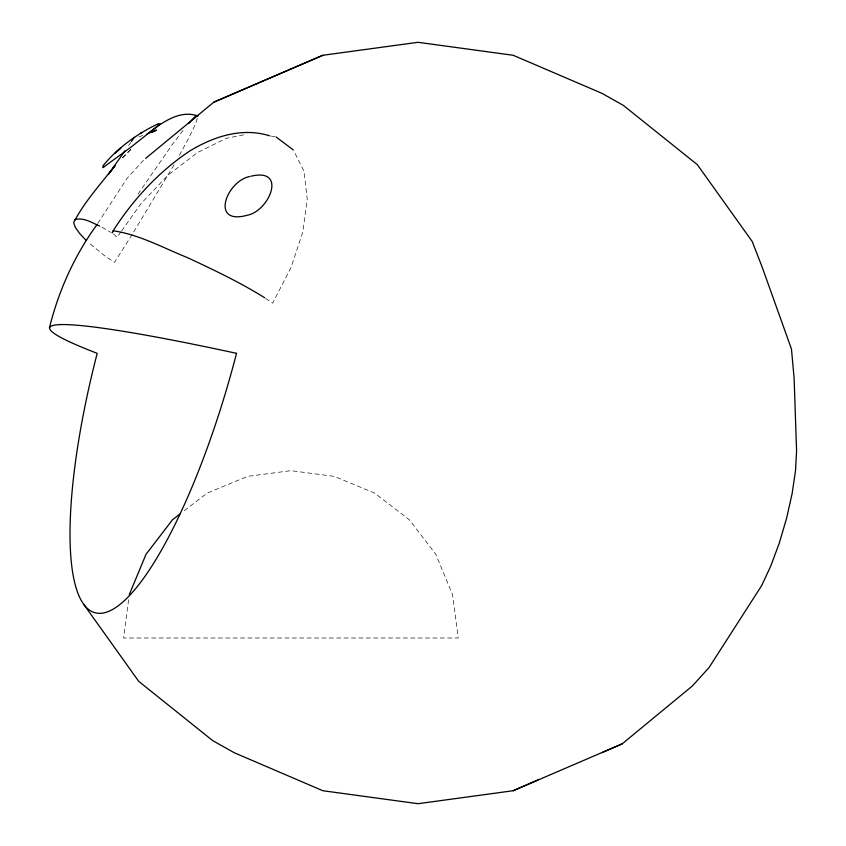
<?xml version="1.0" encoding="UTF-8"?>
<svg xmlns="http://www.w3.org/2000/svg" width="846" height="846" viewBox="0 0 846 846"><rect width="100%" height="100%" fill="white"/><g stroke="black" fill="none" stroke-linecap="round" stroke-linejoin="round"><path stroke-width="0.63" stroke-dasharray="4.23 3.17" d="M128.613 599.782L123.579 638L458.246 638L452.536 594.685L435.827 554.331L409.231 519.677L374.577 493.081L334.223 476.361L290.908 470.662L247.603 476.361L207.238 493.081L182.778 511.851M197.277 118.366L195.426 124.267L187.241 140.954L177.797 158.075M174.022 164.928L132.843 233.369M132.145 234.49L114.506 262.408L104.174 255.386L87.931 241.998M97.766 223.45L126.995 178.443L143.63 160.074M137.909 194.22L172.457 144.317L183.857 129.375M128.592 145.597L130.823 142.414M120.915 231.952L117.108 237.335L113.279 233.686M121.676 230.873L140.743 203.949L168.068 175.08L197.234 152.703L226.231 138.332L246.694 134.228M122.67 157.832L130.94 149.446M122.469 157.694L130.813 149.361M138.924 136.936L143.609 135.106M270.9 136.037L274.717 136.692M102.049 227.236L111.164 232.587M265.612 298.384L272.666 303.154L291.013 267.516L302.794 232.079L307.235 199.233L304.01 171.23L293.943 151.159"/><path stroke-width="1.27" d="M49.428 327.825C58.638 290.686 74.49 255.481 97.057 224.539M124.87 150.905L108.489 174.265L115.32 165.298C100.875 183.857 84.441 201.623 73.634 222.646L75.273 227.278L79.513 233.306L86.059 240.327M129.279 594.685L145.998 554.331L172.584 519.677L179.722 514.199M112.317 232.777L113.163 230.768C133.129 199.434 158.752 171.738 189.716 151.022C213.509 136.544 242.083 127.133 269.62 135.815M102.736 166.154C117.361 147.976 137.475 133.615 158.456 123.632M131.574 141.356L133.055 139.23M188.753 123.484L194.855 116.727L198.027 116.008C179.987 109.557 162.749 122.11 149.224 132.632M104.058 166.535L102.948 167.624L131.299 146.908L160.634 123.59L157.938 125.261M145.66 158.392L213.837 102.165L322.855 55.276L418.03 42.3L513.205 55.276L601.887 93.303L623.386 105.412L697.326 164.653L752.231 241.512L762.309 267.484L791.486 349.102L794.119 378.321L796.572 450.876L795.526 470.588L792.131 493.546L786.621 518.175L779.378 542.804L770.886 565.763L761.738 585.474L709.054 667.557L692.419 685.926L622.212 743.835L601.887 752.697M133.869 137.835L134.577 137.348M140.404 133.361L141.79 132.41M151.963 132.484L156.499 130.062L147.13 133.731M249.581 176.56C226.517 181.076 209.628 225.723 247.339 215.222C269.335 211.119 287.693 167.275 250.807 176.254M322.855 55.276L213.837 102.165M83.828 604.488L138.723 681.347L212.663 740.588L234.162 752.697L322.855 790.724L418.03 803.7L513.205 790.724L538.098 779.875M513.205 790.724L622.212 743.835M74.702 219.738C83.352 216.978 91.971 222.741 99.68 226.083M113.163 230.768C139.273 234.585 163.035 247.772 187.273 257.554C213.604 269.811 239.936 282.321 264.597 297.707M275.986 136.915L293.351 149.975M116.949 151.455L115.183 153.073L120.809 148.039L116.949 151.455M236.531 353.332A380.7 25.507 14.5 0 0 97.195 353.332A269.197 67.299 -74.5 0 0 99.564 613.35A269.197 67.299 -74.5 0 0 236.531 353.332"/></g></svg>
